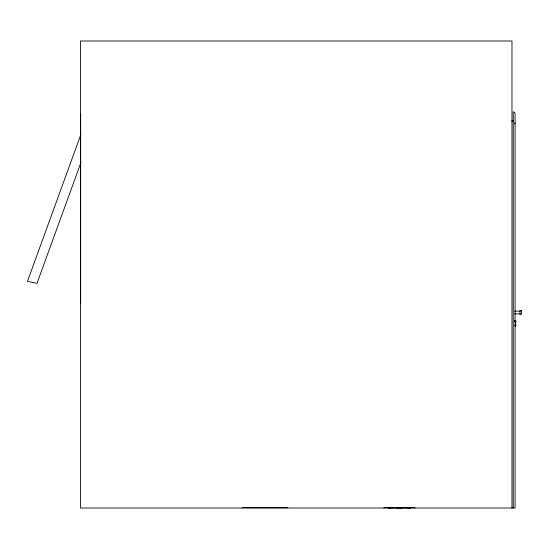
<?xml version="1.0" encoding="UTF-8"?>
<svg xmlns="http://www.w3.org/2000/svg" width="549" height="549" viewBox="0 0 549 549"><rect width="100%" height="100%" fill="white"/><g stroke="black" fill="none" stroke-linecap="round" stroke-linejoin="round"><path stroke-width="0.82" d="M515.079 122.846L514.701 123.964M80.895 134.464L27.45 281.417L37.009 283.305L81.115 162.051M511.586 121L513.246 121M514.598 311.139L520.205 311.139M514.598 313.904L520.205 313.904M514.475 320.939L515.786 320.939M514.475 321.069L515.786 321.069M514.475 321.206L515.786 321.206M514.44 321.714L515.717 321.714M514.44 325.399L515.717 325.399M242.184 507.66L287.806 507.66M515.717 320.801L515.717 326.319M513.246 508.017L513.246 111.783L514.543 112.325L515.079 113.629L515.079 508.017L80.442 508.017L80.442 40.983L511.977 40.983L511.977 508.017M414.859 508.017L414.859 507.64L384.039 507.64L384.039 508.017M410.625 507.64L410.625 508.017M410.474 507.64L410.474 508.017M410.247 507.64L410.247 508.017M410.137 507.64L410.137 508.017M409.746 507.64L409.746 508.017M409.355 507.64L409.355 508.017M408.703 507.64L408.703 508.017M408.353 507.64L408.353 508.017M407.612 507.64L407.612 508.017M407.035 507.64L407.035 508.017M406.308 507.64L406.308 508.017M405.478 507.64L405.478 508.017M404.798 507.64L404.798 508.017M403.789 507.64L403.789 508.017M402.891 507.64L402.891 508.017M401.868 507.64L401.868 508.017M401.216 507.64L401.298 508.017M401.147 507.64L401.093 508.017M401.003 507.64L401.003 508.017M400.921 507.64L400.921 508.017M400.797 507.64L400.797 508.017M400.722 507.64L400.722 508.017M400.598 507.64L400.598 508.017M400.441 507.64L400.441 508.017M400.331 507.64L400.331 508.017M400.173 507.64L400.173 508.017M400.008 507.64L400.022 508.017M399.844 507.64L399.844 508.017M399.72 507.64L399.72 508.017M399.542 507.64L399.542 508.017M399.377 507.64L399.377 508.017M399.198 507.64L399.198 508.017M399.054 507.64L399.068 508.017M398.89 507.64L398.89 508.017M398.739 507.64L398.739 508.017M398.581 507.64L398.581 508.017M398.471 507.64L398.471 508.017M398.313 507.64L398.313 508.017M398.19 507.64L398.19 508.017M397.991 507.64L398.073 508.017M397.874 507.64L397.97 508.017M397.792 508.017L397.792 507.64L397.682 508.017M397.593 507.64L397.593 508.017M397.188 507.64L397.188 508.017M396.165 507.64L396.165 508.017M395.266 507.64L395.266 508.017M394.244 507.64L394.244 508.017M393.558 507.64L393.558 508.017M392.72 507.64L392.72 508.017M391.986 507.64L391.986 508.017M391.156 507.64L391.156 508.017M390.648 507.64L390.648 508.017M390.092 507.64L390.092 508.017M389.612 507.64L389.612 508.017M389.076 507.64L389.076 508.017M388.802 507.64L388.802 508.017M388.603 507.64L388.603 508.017M388.438 507.64L388.438 508.017M388.26 507.64L388.26 508.017M80.648 113.3L80.648 302.931M521.516 310.624L520.02 310.624L520.02 314.309L521.516 314.309L521.55 310.624"/></g></svg>
